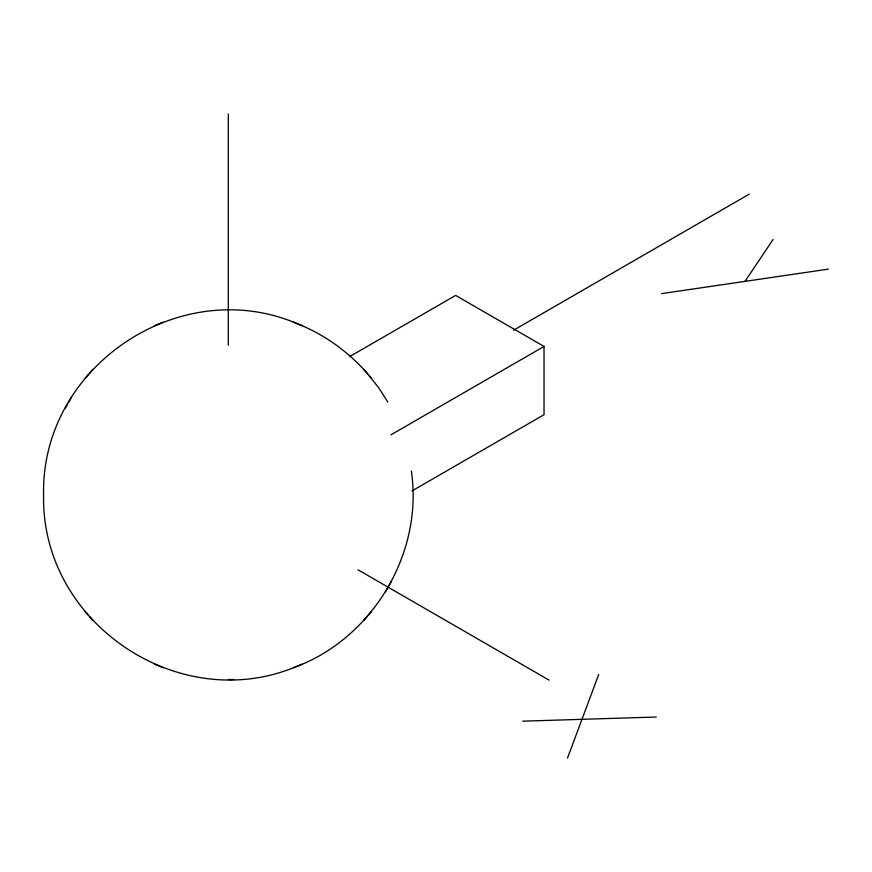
<?xml version="1.0" encoding="UTF-8"?>
<svg xmlns="http://www.w3.org/2000/svg" width="872" height="872" viewBox="0 0 872 872"><rect width="100%" height="100%" fill="white"/><g stroke="black" fill="none" stroke-linecap="round" stroke-linejoin="round"><path stroke-width="1.31" d="M567.498 758.106L598.693 674.536M297.188 323.654C179.861 273.394 40.788 366.578 43.6 494.925C40.788 623.262 179.861 716.446 297.188 666.197M293.384 667.734C371.853 639.601 423.672 553.6 411.366 471.033M65.008 408.619L67.635 404.03M68.517 402.472L71.09 397.97M385.478 591.87L388.051 587.379M388.945 585.821L391.572 581.221M744.971 281.383L773.104 239.484M85.085 378.295L88.584 374.284M89.467 373.238L92.857 369.347M363.722 620.493L367.101 616.602M367.995 615.556L371.494 611.544M349.618 356.626L455.631 295.412L544.03 346.446L544.03 414.701L412.096 490.871M513.575 330.216L749.353 194.085M390.896 434.856L544.03 346.446M154.399 325.67L158.497 324.024M159.38 323.654L163.195 322.106M298.082 665.827L302.17 664.17M661.543 293.635L828.4 269.121M522.72 721.177L656.278 717.013M228.29 679.539L233.685 679.484M298.082 324.024C324.526 334.685 348.386 351.743 367.101 373.238M154.399 664.17L158.497 665.827M159.38 666.197L163.195 667.734M293.384 322.106L302.17 325.67M358.021 569.819L549.088 680.138M367.995 374.284L378.764 387.844L387.789 402.014M85.085 611.544L88.584 615.556M89.467 616.602L92.857 620.493M363.722 369.347L371.494 378.295M228.29 113.894L228.29 345.225"/></g></svg>
